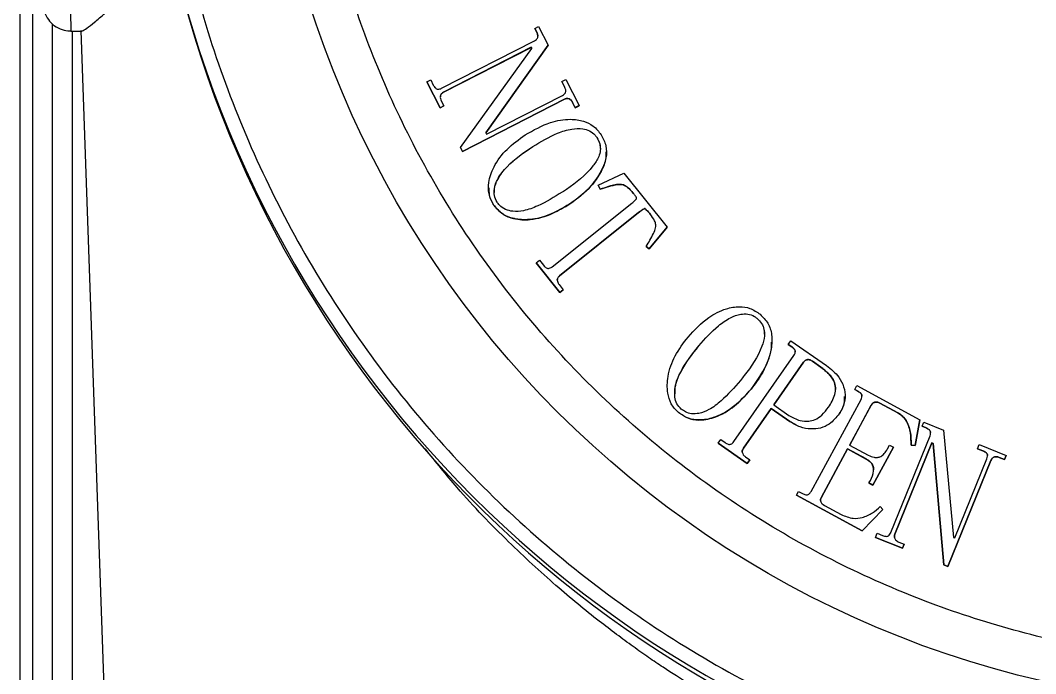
# Model space of a CAD drawing. Header units: millimetres. Extents: x 2003 to 4439, y 563 to 2285.
# Drawn here: x 3583.3 to 3655.5, y 1966.9 to 2013.4 of the extents above; entities that cross this region are included whole.
import ezdxf

# ---------------------------------------------------------------- set-up
doc = ezdxf.new("R2010")
doc.units = ezdxf.units.MM

msp = doc.modelspace()

# ---------------------------------------------------------------- linework, layer by layer
at = {"color": 7, "linetype": 'Continuous', "lineweight": 25}
for p, q in [((3619.882, 2012.818), (3620.16, 2012.961)), ((3620.025, 2012.541), (3619.882, 2012.818)), ((3619.882, 2012.818), (3619.882, 2012.816)), ((3619.882, 2012.816), (3620.025, 2012.539)), ((3620.16, 2012.961), (3620.846, 2011.62)), ((3586.896, 2012.627), (3587.673, 2012.627)), ((3587.605, 2012.673), (3590.295, 1935.623)), ((3620.025, 2012.541), (3620.025, 2012.539)), ((3613.256, 2008.553), (3619.867, 2011.936)), ((3619.64, 2011.47), (3613.398, 2008.276)), ((3613.398, 2008.274), (3619.64, 2011.468)), ((3614.597, 2004.338), (3619.688, 2011.377)), ((3620.846, 2011.62), (3616.398, 2005.377)), ((3616.398, 2005.376), (3620.846, 2011.618)), ((3619.688, 2011.377), (3619.64, 2011.47)), ((3619.64, 2011.47), (3619.64, 2011.468)), ((3619.64, 2011.468), (3619.687, 2011.376)), ((3620.846, 2011.62), (3620.846, 2011.618)), ((3612.208, 2009.008), (3612.485, 2009.151)), ((3613.154, 2007.159), (3612.208, 2009.008)), ((3612.208, 2009.008), (3612.208, 2009.006)), ((3612.208, 2009.006), (3613.154, 2007.157)), ((3612.485, 2009.151), (3612.674, 2008.781)), ((3621.822, 2009.027), (3622.1, 2009.17)), ((3622.011, 2008.657), (3621.822, 2009.027)), ((3621.822, 2009.027), (3621.822, 2009.025)), ((3621.822, 2009.025), (3622.011, 2008.655)), ((3622.011, 2008.657), (3622.011, 2008.655)), ((3622.1, 2009.17), (3623.046, 2007.32)), ((3613.398, 2008.276), (3613.398, 2008.274)), ((3621.998, 2007.775), (3614.739, 2004.061)), ((3614.739, 2004.059), (3621.998, 2007.773)), ((3616.446, 2005.284), (3621.855, 2008.052)), ((3621.998, 2007.775), (3621.998, 2007.773)), ((3613.431, 2007.301), (3613.154, 2007.159)), ((3613.154, 2007.157), (3613.431, 2007.299)), ((3613.154, 2007.159), (3613.154, 2007.157)), ((3613.242, 2007.671), (3613.431, 2007.301)), ((3613.431, 2007.301), (3613.431, 2007.299)), ((3622.768, 2007.178), (3622.579, 2007.548)), ((3622.579, 2007.548), (3622.579, 2007.546)), ((3622.579, 2007.546), (3622.768, 2007.176)), ((3623.046, 2007.32), (3622.768, 2007.178)), ((3622.768, 2007.176), (3623.046, 2007.318)), ((3622.768, 2007.178), (3622.768, 2007.176)), ((3623.046, 2007.32), (3623.046, 2007.318)), ((3616.398, 2005.377), (3616.446, 2005.284)), ((3614.739, 2004.061), (3614.597, 2004.338)), ((3614.597, 2004.338), (3614.597, 2004.336)), ((3614.597, 2004.336), (3614.739, 2004.059)), ((3614.739, 2004.061), (3614.739, 2004.059)), ((3624.99, 2004.023), (3624.99, 2004.025)), ((3624.394, 2001.653), (3626.222, 2002.52)), ((3626.222, 2002.52), (3629.301, 1998.677)), ((3616.597, 2001.481), (3616.597, 2001.478)), ((3624.548, 2001.378), (3624.394, 2001.653)), ((3624.394, 2001.653), (3624.394, 2001.651)), ((3624.394, 2001.651), (3624.548, 2001.375)), ((3624.548, 2001.378), (3624.548, 2001.375)), ((3626.912, 2001.079), (3626.912, 2001.077)), ((3621.135, 1995.855), (3626.798, 2000.391)), ((3627.278, 1999.711), (3621.655, 1995.207)), ((3621.655, 1995.205), (3627.278, 1999.709)), ((3627.278, 1999.711), (3627.278, 1999.709)), ((3628.11, 1999.582), (3628.11, 1999.58)), ((3629.301, 1998.677), (3628.024, 1997.122)), ((3628.024, 1997.12), (3629.301, 1998.675)), ((3629.301, 1998.677), (3629.301, 1998.675)), ((3628.024, 1997.122), (3627.821, 1997.292)), ((3627.821, 1997.292), (3627.821, 1997.29)), ((3627.821, 1997.29), (3628.024, 1997.12)), ((3628.024, 1997.122), (3628.024, 1997.12)), ((3619.985, 1996.128), (3620.228, 1996.323)), ((3620.228, 1996.323), (3620.52, 1995.959)), ((3621.67, 1994.025), (3619.985, 1996.128)), ((3619.985, 1996.128), (3619.985, 1996.126)), ((3619.985, 1996.126), (3621.67, 1994.022)), ((3621.655, 1995.207), (3621.655, 1995.205)), ((3621.622, 1994.583), (3621.913, 1994.219)), ((3621.913, 1994.219), (3621.67, 1994.025)), ((3621.67, 1994.022), (3621.913, 1994.217)), ((3621.67, 1994.025), (3621.67, 1994.022)), ((3621.913, 1994.219), (3621.913, 1994.217)), ((3636.756, 1990.502), (3636.756, 1990.504)), ((3637.919, 1990.335), (3638.098, 1990.593)), ((3638.098, 1990.593), (3640.627, 1988.829)), ((3638.175, 1990.156), (3637.919, 1990.335)), ((3637.919, 1990.335), (3637.919, 1990.333)), ((3637.919, 1990.333), (3638.175, 1990.154)), ((3638.175, 1990.156), (3638.175, 1990.154)), ((3634.049, 1983.416), (3638.323, 1989.543)), ((3639.009, 1989.066), (3636.886, 1986.024)), ((3636.887, 1986.023), (3639.009, 1989.064)), ((3639.009, 1989.064), (3639.009, 1989.066)), ((3640.232, 1988.721), (3639.633, 1989.139)), ((3639.633, 1989.137), (3639.633, 1989.139)), ((3639.633, 1989.137), (3640.232, 1988.719)), ((3640.232, 1988.719), (3640.232, 1988.721)), ((3629.315, 1987.452), (3629.315, 1987.45)), ((3642.65, 1987.12), (3642.8, 1987.394)), ((3642.879, 1986.995), (3642.65, 1987.12)), ((3642.65, 1987.12), (3642.65, 1987.118)), ((3642.65, 1987.118), (3642.879, 1986.993)), ((3642.8, 1987.394), (3647.285, 1984.959)), ((3642.879, 1986.995), (3642.879, 1986.993)), ((3639.541, 1979.863), (3643.093, 1986.405)), ((3641.959, 1986.625), (3641.959, 1986.627)), ((3645.715, 1985.456), (3644.434, 1986.151)), ((3644.434, 1986.151), (3644.434, 1986.149)), ((3644.434, 1986.149), (3645.715, 1985.454)), ((3636.707, 1985.766), (3634.735, 1982.938)), ((3634.735, 1982.936), (3636.707, 1985.764)), ((3638.034, 1984.839), (3636.707, 1985.766)), ((3636.707, 1985.766), (3636.707, 1985.764)), ((3636.707, 1985.764), (3638.034, 1984.837)), ((3636.886, 1986.024), (3637.957, 1985.277)), ((3643.825, 1986.009), (3642.286, 1983.171)), ((3642.287, 1983.171), (3643.825, 1986.006)), ((3643.825, 1986.009), (3643.825, 1986.006)), ((3645.715, 1985.456), (3645.715, 1985.454)), ((3638.034, 1984.839), (3638.034, 1984.837)), ((3638.034, 1984.837), (3638.455, 1984.637)), ((3647.285, 1984.959), (3646.942, 1983.131)), ((3646.942, 1983.128), (3647.285, 1984.957)), ((3647.285, 1984.959), (3647.285, 1984.957)), ((3647.435, 1984.507), (3647.553, 1984.796)), ((3647.553, 1984.796), (3648.949, 1984.232)), ((3647.724, 1984.39), (3647.435, 1984.507)), ((3647.435, 1984.507), (3647.435, 1984.505)), ((3647.435, 1984.505), (3647.724, 1984.388)), ((3647.724, 1984.39), (3647.724, 1984.388)), ((3648.949, 1984.232), (3649.673, 1976.6)), ((3632.943, 1983.294), (3633.124, 1983.552)), ((3635, 1981.857), (3632.943, 1983.294)), ((3632.943, 1983.294), (3632.943, 1983.292)), ((3632.943, 1983.292), (3635, 1981.855)), ((3633.124, 1983.552), (3633.423, 1983.342)), ((3645.22, 1976.943), (3648.001, 1983.829)), ((3648.134, 1983.327), (3645.509, 1976.825)), ((3645.509, 1976.823), (3648.134, 1983.324)), ((3648.231, 1983.288), (3648.134, 1983.327)), ((3648.134, 1983.327), (3648.134, 1983.324)), ((3648.134, 1983.324), (3648.231, 1983.286)), ((3648.992, 1974.635), (3648.231, 1983.288)), ((3648.231, 1983.288), (3648.231, 1983.286)), ((3648.231, 1983.286), (3648.992, 1974.633)), ((3651.384, 1982.91), (3651.502, 1983.199)), ((3651.502, 1983.199), (3653.428, 1982.421)), ((3634.735, 1982.938), (3634.735, 1982.936)), ((3642.136, 1982.897), (3640.273, 1979.467)), ((3640.273, 1979.464), (3642.136, 1982.895)), ((3643.461, 1982.177), (3642.136, 1982.897)), ((3642.136, 1982.897), (3642.136, 1982.895)), ((3642.136, 1982.895), (3643.461, 1982.175)), ((3642.286, 1983.171), (3643.611, 1982.451)), ((3645.401, 1983.021), (3643.935, 1980.322)), ((3643.935, 1980.32), (3645.401, 1983.019)), ((3644.977, 1982.894), (3645.127, 1983.169)), ((3645.127, 1983.169), (3645.401, 1983.021)), ((3645.401, 1983.021), (3645.401, 1983.019)), ((3646.942, 1983.131), (3646.663, 1983.163)), ((3646.663, 1983.163), (3646.663, 1983.161)), ((3646.663, 1983.161), (3646.942, 1983.128)), ((3646.942, 1983.131), (3646.942, 1983.128)), ((3651.769, 1982.756), (3651.384, 1982.91)), ((3651.384, 1982.91), (3651.384, 1982.908)), ((3651.384, 1982.908), (3651.769, 1982.754)), ((3651.769, 1982.756), (3651.769, 1982.754)), ((3634.881, 1982.325), (3635.181, 1982.115)), ((3635.181, 1982.115), (3635, 1981.857)), ((3635, 1981.855), (3635.181, 1982.113)), ((3635, 1981.857), (3635, 1981.855)), ((3635.181, 1982.115), (3635.181, 1982.113)), ((3643.461, 1982.177), (3643.461, 1982.175)), ((3652.336, 1982.078), (3649.28, 1974.517)), ((3649.28, 1974.515), (3652.336, 1982.076)), ((3649.77, 1976.561), (3652.047, 1982.196)), ((3652.336, 1982.078), (3652.336, 1982.076)), ((3653.31, 1982.132), (3652.925, 1982.288)), ((3652.925, 1982.288), (3652.925, 1982.286)), ((3652.925, 1982.286), (3653.31, 1982.13)), ((3653.428, 1982.421), (3653.31, 1982.132)), ((3653.31, 1982.13), (3653.428, 1982.419)), ((3653.31, 1982.132), (3653.31, 1982.13)), ((3653.428, 1982.421), (3653.428, 1982.419)), ((3643.661, 1980.47), (3643.761, 1980.653)), ((3643.935, 1980.322), (3643.661, 1980.47)), ((3643.661, 1980.47), (3643.661, 1980.468)), ((3643.661, 1980.468), (3643.935, 1980.32)), ((3643.935, 1980.322), (3643.935, 1980.32)), ((3638.506, 1979.596), (3638.655, 1979.871)), ((3643.174, 1977.061), (3638.506, 1979.596)), ((3638.506, 1979.596), (3638.506, 1979.594)), ((3638.506, 1979.594), (3643.174, 1977.058)), ((3638.655, 1979.871), (3638.93, 1979.721)), ((3640.273, 1979.467), (3640.273, 1979.464)), ((3640.485, 1978.877), (3641.675, 1978.23)), ((3644.644, 1978.573), (3643.174, 1977.061)), ((3643.174, 1977.058), (3644.644, 1978.571)), ((3644.465, 1978.789), (3644.644, 1978.573)), ((3644.644, 1978.573), (3644.644, 1978.571)), ((3643.174, 1977.061), (3643.174, 1977.058)), ((3644.127, 1976.6), (3644.245, 1976.889)), ((3644.245, 1976.889), (3644.63, 1976.733)), ((3645.509, 1976.825), (3645.509, 1976.823)), ((3646.054, 1975.821), (3644.127, 1976.6)), ((3644.127, 1976.6), (3644.127, 1976.598)), ((3644.127, 1976.598), (3646.054, 1975.819)), ((3645.786, 1976.266), (3646.171, 1976.11)), ((3646.171, 1976.11), (3646.054, 1975.821)), ((3646.054, 1975.819), (3646.171, 1976.108)), ((3646.171, 1976.11), (3646.171, 1976.108)), ((3649.673, 1976.6), (3649.77, 1976.561)), ((3646.054, 1975.821), (3646.054, 1975.819)), ((3649.28, 1974.517), (3648.992, 1974.635)), ((3648.992, 1974.635), (3648.992, 1974.633)), ((3648.992, 1974.633), (3649.28, 1974.515)), ((3649.28, 1974.517), (3649.28, 1974.515))]:
    msp.add_line(p, q, dxfattribs=at)
at = {"color": 7, "linetype": 'Continuous', "lineweight": 25, "flags": 128}
for points in [[(3583.297, 1959.63), (3583.297, 1960.9), (3583.297, 1962.515), (3583.297, 1964.467), (3583.297, 1966.747), (3583.297, 1969.346), (3583.297, 1972.25), (3583.297, 1975.447), (3583.297, 1978.921), (3583.297, 1982.657), (3583.297, 1986.637), (3583.297, 1990.843), (3583.297, 1995.255), (3583.297, 1999.853), (3583.298, 2004.616), (3583.298, 2009.522), (3583.298, 2014.548), (3583.298, 2019.67)], [(3584.164, 2019.772), (3584.164, 2014.682), (3584.164, 2009.689), (3584.164, 2004.815), (3584.164, 2000.083), (3584.163, 1995.514), (3584.163, 1991.131), (3584.163, 1986.952), (3584.163, 1982.997), (3584.163, 1979.286), (3584.163, 1975.834), (3584.163, 1972.658), (3584.163, 1969.772), (3584.163, 1967.19), (3584.163, 1964.925), (3584.163, 1962.985), (3584.163, 1961.381), (3584.163, 1960.119)], [(3585.578, 1959.855), (3585.578, 1959.855), (3585.578, 1960.034), (3585.578, 1960.564), (3585.578, 1961.442), (3585.578, 1962.664), (3585.578, 1964.225), (3585.578, 1966.118), (3585.578, 1968.333), (3585.578, 1970.861), (3585.578, 1973.689), (3585.578, 1976.804), (3585.578, 1980.192), (3585.578, 1983.837), (3585.578, 1987.723), (3585.578, 1991.83), (3585.578, 1996.14), (3585.578, 2000.633), (3585.578, 2005.289), (3585.578, 2010.084), (3585.578, 2013.109)], [(3586.992, 2012.589), (3586.992, 2008.361), (3586.992, 2003.644), (3586.992, 1999.076), (3586.992, 1994.678), (3586.992, 1990.471), (3586.992, 1986.474), (3586.992, 1982.706), (3586.992, 1979.185), (3586.992, 1975.926), (3586.992, 1972.946), (3586.992, 1970.259), (3586.992, 1967.875), (3586.992, 1965.808), (3586.992, 1964.067), (3586.992, 1962.659), (3586.992, 1961.592), (3586.992, 1960.87), (3586.992, 1960.497), (3586.992, 1960.441)]]:
    msp.add_lwpolyline(points, dxfattribs=at)
at = {"color": 7, "linetype": 'Continuous', "lineweight": 25}
msp.add_circle((3672.086, 2036.052), 71.5, dxfattribs=at)
for centre, start, end in [((3672.086, 2036.05), 190.30617, 259.69396), ((3672.164, 2035.677), 190.52799, 258.6349)]:
    msp.add_arc(centre, 80, start, end, dxfattribs=at)
for points, knots in [([(3740.586, 2036.058), (3740.532, 2033.969), (3740.422, 2029.791), (3739.512, 2023.452), (3738.026, 2017.1), (3735.852, 2010.734), (3733.021, 2004.511), (3729.507, 1998.488), (3725.353, 1992.796), (3720.61, 1987.535), (3715.348, 1982.791), (3709.656, 1978.637), (3703.634, 1975.124), (3697.411, 1972.292), (3691.045, 1970.121), (3684.693, 1968.626), (3678.354, 1967.748), (3672.087, 1967.463), (3665.819, 1967.748), (3659.481, 1968.625), (3653.128, 1970.121), (3646.762, 1972.292), (3640.539, 1975.124), (3634.516, 1978.637), (3628.825, 1982.791), (3623.563, 1987.535), (3618.82, 1992.796), (3614.666, 1998.488), (3611.152, 2004.511), (3608.321, 2010.734), (3606.147, 2017.099), (3604.661, 2023.452), (3603.751, 2029.791), (3603.641, 2033.969), (3603.586, 2036.058)], [0, 0, 0, 0, 0.029124, 0.058248, 0.08912, 0.119994, 0.151902, 0.184313, 0.217069, 0.25, 0.282931, 0.315687, 0.348098, 0.380006, 0.410878, 0.441752, 0.470875, 0.5, 0.529123, 0.558248, 0.58912, 0.619994, 0.651902, 0.684313, 0.717069, 0.75, 0.782931, 0.815687, 0.848098, 0.880006, 0.910878, 0.941752, 0.970875, 1, 1, 1, 1]), ([(3586.387, 2028.704), (3586.426, 2027.481), (3586.501, 2025.115), (3586.589, 2022.325), (3586.656, 2020.224), (3586.706, 2018.676), (3586.76, 2016.991), (3586.813, 2015.316), (3586.859, 2013.862), (3586.887, 2012.979), (3586.899, 2012.591), (3586.897, 2012.663), (3586.896, 2012.678)], [0, 0, 0, 0, 0.134075, 0.259444, 0.338225, 0.41313, 0.484157, 0.608504, 0.730635, 0.850552, 0.968258, 1, 1, 1, 1]), ([(3594.361, 2021.918), (3594.887, 2019.422), (3595.95, 2014.385), (3598.488, 2007.008), (3601.758, 1999.766), (3605.82, 1992.787), (3610.632, 1986.184), (3616.124, 1980.09), (3622.218, 1974.598), (3628.821, 1969.786), (3635.8, 1965.723), (3643.042, 1962.454), (3650.419, 1959.915), (3655.457, 1958.853), (3657.953, 1958.326)], [0, 0, 0, 0, 0.079959, 0.161371, 0.244142, 0.328893, 0.414217, 0.5, 0.585778, 0.671102, 0.755858, 0.838624, 0.920039, 1, 1, 1, 1]), ([(3587.673, 2012.653), (3587.684, 2012.646), (3587.724, 2012.622), (3588.014, 2012.813), (3588.549, 2013.227), (3589.341, 2013.903), (3590.381, 2014.828), (3591.712, 2016.046), (3593.001, 2017.241), (3593.906, 2018.09), (3594.211, 2018.376)], [0, 0, 0, 0, 0.047297, 0.17285, 0.304394, 0.439791, 0.587493, 0.742797, 0.913432, 1, 1, 1, 1]), ([(3585.059, 2013.845), (3585.157, 2013.663), (3585.352, 2013.297), (3585.835, 2012.901), (3586.389, 2012.656), (3586.776, 2012.637), (3586.963, 2012.628)], [0, 0, 0, 0, 0.25502, 0.514155, 0.76571, 1, 1, 1, 1]), ([(3619.867, 2011.936), (3619.917, 2011.965), (3619.998, 2012.013), (3620.081, 2012.116), (3620.114, 2012.219), (3620.105, 2012.368), (3620.058, 2012.47), (3620.025, 2012.541)], [0, 0, 0, 0, 0.239307, 0.388341, 0.538232, 0.677649, 1, 1, 1, 1]), ([(3620.025, 2012.539), (3620.061, 2012.467), (3620.107, 2012.375), (3620.106, 2012.275), (3620.106, 2012.253)], [0, 0, 0, 0, 0.77993, 1, 1, 1, 1]), ([(3612.674, 2008.781), (3612.715, 2008.707), (3612.775, 2008.603), (3612.9, 2008.507), (3613.015, 2008.482), (3613.138, 2008.5), (3613.216, 2008.535), (3613.256, 2008.553)], [0, 0, 0, 0, 0.3461, 0.493467, 0.642693, 0.820568, 1, 1, 1, 1]), ([(3621.855, 2008.052), (3621.905, 2008.082), (3621.986, 2008.129), (3622.069, 2008.232), (3622.102, 2008.335), (3622.093, 2008.485), (3622.045, 2008.586), (3622.011, 2008.657)], [0, 0, 0, 0, 0.239079, 0.388006, 0.537788, 0.677074, 1, 1, 1, 1]), ([(3613.398, 2008.276), (3613.352, 2008.248), (3613.273, 2008.2), (3613.196, 2008.091), (3613.164, 2007.964), (3613.176, 2007.816), (3613.22, 2007.719), (3613.242, 2007.671)], [0, 0, 0, 0, 0.227355, 0.388209, 0.549679, 0.776891, 1, 1, 1, 1]), ([(3613.176, 2007.959), (3613.176, 2007.977), (3613.176, 2008.038), (3613.22, 2008.129), (3613.299, 2008.216), (3613.364, 2008.254), (3613.398, 2008.274)], [0, 0, 0, 0, 0.137853, 0.446763, 0.713681, 1, 1, 1, 1]), ([(3622.579, 2007.548), (3622.545, 2007.606), (3622.486, 2007.707), (3622.357, 2007.795), (3622.238, 2007.836), (3622.114, 2007.826), (3622.039, 2007.793), (3621.998, 2007.775)], [0, 0, 0, 0, 0.282446, 0.488833, 0.649378, 0.810868, 1, 1, 1, 1]), ([(3621.998, 2007.773), (3622.05, 2007.795), (3622.136, 2007.832), (3622.279, 2007.826), (3622.398, 2007.771), (3622.506, 2007.675), (3622.554, 2007.59), (3622.579, 2007.546)], [0, 0, 0, 0, 0.238616, 0.394312, 0.588667, 0.784076, 1, 1, 1, 1]), ([(3619.21, 2005.24), (3619.796, 2005.577), (3620.796, 2006.153), (3622.266, 2006.402), (3623.312, 2006.276), (3624.101, 2005.901), (3624.435, 2005.475), (3624.61, 2005.252)], [0, 0, 0, 0, 0.336368, 0.574645, 0.731944, 0.859761, 1, 1, 1, 1]), ([(3619.748, 2004.408), (3620.321, 2004.757), (3621.197, 2005.29), (3622.427, 2005.675), (3623.215, 2005.712), (3623.796, 2005.552), (3624.13, 2005.301), (3624.265, 2005.108), (3624.304, 2005.054)], [0, 0, 0, 0, 0.397528, 0.607391, 0.759995, 0.859904, 0.960457, 1, 1, 1, 1]), ([(3619.748, 2004.406), (3620.321, 2004.755), (3621.197, 2005.288), (3622.427, 2005.673), (3623.215, 2005.71), (3623.796, 2005.55), (3624.13, 2005.299), (3624.265, 2005.106), (3624.304, 2005.051)], [0, 0, 0, 0, 0.397528, 0.607391, 0.759995, 0.859904, 0.960457, 1, 1, 1, 1]), ([(3616.941, 2000.292), (3616.817, 2000.539), (3616.572, 2001.024), (3616.595, 2001.981), (3616.983, 2003.104), (3617.885, 2004.296), (3618.759, 2004.919), (3619.21, 2005.24)], [0, 0, 0, 0, 0.136424, 0.268155, 0.464575, 0.724005, 1, 1, 1, 1]), ([(3624.304, 2005.054), (3624.384, 2004.905), (3624.538, 2004.62), (3624.573, 2004.134), (3624.427, 2003.579), (3623.713, 2002.527), (3622.745, 2001.754), (3621.945, 2001.228), (3621.848, 2001.164)], [0, 0, 0, 0, 0.099186, 0.189605, 0.279846, 0.434014, 0.930829, 1, 1, 1, 1]), ([(3624.61, 2005.252), (3624.743, 2004.996), (3625.011, 2004.483), (3624.999, 2003.532), (3624.544, 2002.386), (3623.655, 2001.241), (3622.78, 2000.615), (3622.385, 2000.332)], [0, 0, 0, 0, 0.143045, 0.287405, 0.460414, 0.756528, 1, 1, 1, 1]), ([(3624.304, 2005.051), (3624.389, 2004.903), (3624.53, 2004.657), (3624.535, 2004.377), (3624.536, 2004.267)], [0, 0, 0, 0, 0.606286, 1, 1, 1, 1]), ([(3617.203, 2000.461), (3617.127, 2000.615), (3616.98, 2000.912), (3617.003, 2001.491), (3617.275, 2002.218), (3618.147, 2003.323), (3619.103, 2003.971), (3619.748, 2004.408)], [0, 0, 0, 0, 0.098651, 0.191047, 0.328598, 0.547094, 1, 1, 1, 1]), ([(3617.019, 2001.142), (3617.016, 2001.23), (3617.004, 2001.554), (3617.289, 2002.217), (3618.137, 2003.32), (3619.099, 2003.969), (3619.748, 2004.406)], [0, 0, 0, 0, 0.0593403, 0.219286, 0.4733555, 1, 1, 1, 1]), ([(3622.385, 2000.33), (3622.931, 2000.733), (3623.875, 2001.43), (3624.664, 2002.665), (3624.996, 2003.519), (3624.966, 2003.918), (3624.958, 2004.022)], [0, 0, 0, 0, 0.431051, 0.744676, 0.93349, 1, 1, 1, 1]), ([(3616.623, 2001.48), (3616.621, 2001.304), (3616.616, 2000.881), (3616.821, 2000.508), (3616.941, 2000.289)], [0, 0, 0, 0, 0.415343, 1, 1, 1, 1]), ([(3624.548, 2001.375), (3624.951, 2001.511), (3625.451, 2001.68), (3626.096, 2001.726), (3626.455, 2001.563), (3626.711, 2001.319), (3626.867, 2001.132), (3626.912, 2001.077)], [0, 0, 0, 0, 0.483147, 0.601641, 0.722029, 0.918813, 1, 1, 1, 1]), ([(3626.912, 2001.079), (3626.773, 2001.239), (3626.566, 2001.479), (3626.21, 2001.693), (3625.717, 2001.74), (3625.169, 2001.574), (3624.72, 2001.432), (3624.548, 2001.378)], [0, 0, 0, 0, 0.240793, 0.359777, 0.461711, 0.794413, 1, 1, 1, 1]), ([(3621.848, 2001.164), (3621.278, 2000.814), (3620.403, 2000.277), (3619.197, 1999.823), (3618.401, 1999.764), (3617.804, 1999.904), (3617.418, 2000.161), (3617.259, 2000.383), (3617.203, 2000.461)], [0, 0, 0, 0, 0.386956, 0.593793, 0.740338, 0.842099, 0.944778, 1, 1, 1, 1]), ([(3626.798, 2000.391), (3626.837, 2000.422), (3626.939, 2000.504), (3627.048, 2000.602), (3627.114, 2000.683), (3627.129, 2000.711), (3627.132, 2000.738), (3627.114, 2000.798), (3627.038, 2000.914), (3626.962, 2001.013), (3626.912, 2001.079)], [0, 0, 0, 0, 0.166709, 0.438609, 0.487323, 0.517206, 0.541802, 0.578816, 0.723084, 1, 1, 1, 1]), ([(3622.385, 2000.332), (3621.802, 1999.993), (3620.81, 1999.416), (3619.326, 1999.142), (3618.255, 1999.274), (3617.446, 1999.656), (3617.112, 2000.076), (3616.941, 2000.292)], [0, 0, 0, 0, 0.333528, 0.567546, 0.735799, 0.864912, 1, 1, 1, 1]), ([(3616.941, 2000.289), (3617.145, 2000.042), (3617.53, 1999.573), (3618.487, 1999.209), (3619.732, 1999.156), (3621.115, 1999.569), (3621.989, 2000.092), (3622.385, 2000.33)], [0, 0, 0, 0, 0.157106, 0.296667, 0.493589, 0.770105, 1, 1, 1, 1]), ([(3628.11, 1999.582), (3628.082, 1999.618), (3627.995, 1999.724), (3627.878, 1999.861), (3627.776, 1999.967), (3627.721, 1999.995), (3627.691, 1999.995), (3627.615, 1999.962), (3627.475, 1999.867), (3627.353, 1999.77), (3627.278, 1999.711)], [0, 0, 0, 0, 0.124093, 0.372351, 0.496838, 0.517541, 0.538485, 0.574939, 0.740211, 1, 1, 1, 1]), ([(3627.278, 1999.709), (3627.314, 1999.737), (3627.385, 1999.794), (3627.483, 1999.867), (3627.563, 1999.924), (3627.62, 1999.959), (3627.662, 1999.981), (3627.693, 1999.993), (3627.718, 1999.993), (3627.764, 1999.973), (3627.901, 1999.835), (3628.017, 1999.694), (3628.11, 1999.58)], [0, 0, 0, 0, 0.124075, 0.248161, 0.332872, 0.391478, 0.431352, 0.46131, 0.47999, 0.498634, 0.596811, 1, 1, 1, 1]), ([(3627.821, 1997.292), (3627.995, 1997.599), (3628.24, 1998.032), (3628.482, 1998.55), (3628.511, 1998.864), (3628.392, 1999.204), (3628.221, 1999.433), (3628.11, 1999.582)], [0, 0, 0, 0, 0.417225, 0.587015, 0.664813, 0.781934, 1, 1, 1, 1]), ([(3620.52, 1995.959), (3620.578, 1995.892), (3620.66, 1995.797), (3620.811, 1995.735), (3620.935, 1995.742), (3621.046, 1995.787), (3621.11, 1995.836), (3621.135, 1995.855)], [0, 0, 0, 0, 0.362826, 0.512382, 0.662913, 0.871019, 1, 1, 1, 1]), ([(3621.655, 1995.207), (3621.608, 1995.164), (3621.533, 1995.093), (3621.49, 1994.957), (3621.494, 1994.823), (3621.542, 1994.695), (3621.598, 1994.616), (3621.622, 1994.583)], [0, 0, 0, 0, 0.266956, 0.429529, 0.591357, 0.826533, 1, 1, 1, 1]), ([(3621.496, 1994.905), (3621.495, 1994.913), (3621.49, 1994.961), (3621.517, 1995.044), (3621.576, 1995.137), (3621.629, 1995.183), (3621.655, 1995.205)], [0, 0, 0, 0, 0.0701, 0.409533, 0.711576, 1, 1, 1, 1]), ([(3630.796, 1990.855), (3631.254, 1991.352), (3632.031, 1992.194), (3633.349, 1992.868), (3634.376, 1993.059), (3635.239, 1992.938), (3635.686, 1992.633), (3635.92, 1992.473)], [0, 0, 0, 0, 0.337884, 0.573603, 0.730566, 0.85906, 1, 1, 1, 1]), ([(3631.555, 1990.225), (3631.998, 1990.73), (3632.668, 1991.493), (3633.719, 1992.222), (3634.447, 1992.494), (3635.043, 1992.517), (3635.44, 1992.384), (3635.63, 1992.239), (3635.689, 1992.194)], [0, 0, 0, 0, 0.39949, 0.604579, 0.758371, 0.856867, 0.955984, 1, 1, 1, 1]), ([(3631.555, 1990.223), (3631.998, 1990.727), (3632.668, 1991.491), (3633.719, 1992.22), (3634.447, 1992.492), (3635.043, 1992.515), (3635.44, 1992.382), (3635.63, 1992.237), (3635.689, 1992.192)], [0, 0, 0, 0, 0.39949, 0.604579, 0.758371, 0.856867, 0.955984, 1, 1, 1, 1]), ([(3635.689, 1992.194), (3635.81, 1992.076), (3636.042, 1991.852), (3636.218, 1991.403), (3636.244, 1990.837), (3635.896, 1989.652), (3635.208, 1988.626), (3634.606, 1987.882), (3634.514, 1987.767)], [0, 0, 0, 0, 0.099608, 0.189208, 0.278687, 0.431625, 0.91232, 1, 1, 1, 1]), ([(3635.92, 1992.473), (3636.121, 1992.272), (3636.526, 1991.867), (3636.798, 1990.973), (3636.716, 1989.761), (3636.224, 1988.4), (3635.572, 1987.534), (3635.273, 1987.137)], [0, 0, 0, 0, 0.141994, 0.285364, 0.454307, 0.749816, 1, 1, 1, 1]), ([(3635.689, 1992.192), (3635.809, 1992.074), (3636.039, 1991.85), (3636.211, 1991.44), (3636.213, 1991.179), (3636.213, 1991.069)], [0, 0, 0, 0, 0.391858, 0.744344, 1, 1, 1, 1]), ([(3630.114, 1985.479), (3629.921, 1985.677), (3629.543, 1986.067), (3629.283, 1986.989), (3629.319, 1988.176), (3629.824, 1989.573), (3630.467, 1990.421), (3630.796, 1990.855)], [0, 0, 0, 0, 0.136914, 0.269244, 0.466964, 0.727179, 1, 1, 1, 1]), ([(3635.273, 1987.135), (3635.659, 1987.682), (3636.329, 1988.629), (3636.755, 1989.849), (3636.734, 1990.42), (3636.731, 1990.501)], [0, 0, 0, 0, 0.540379, 0.935169, 1, 1, 1, 1]), ([(3630.312, 1985.717), (3630.194, 1985.841), (3629.963, 1986.082), (3629.813, 1986.652), (3629.862, 1987.441), (3630.376, 1988.741), (3631.084, 1989.632), (3631.555, 1990.225)], [0, 0, 0, 0, 0.0990027, 0.1927602, 0.3351777, 0.5578285, 1, 1, 1, 1]), ([(3629.865, 1986.824), (3629.865, 1986.982), (3629.863, 1987.521), (3630.398, 1988.738), (3631.093, 1989.63), (3631.555, 1990.223)], [0, 0, 0, 0, 0.121806, 0.415916, 1, 1, 1, 1]), ([(3638.323, 1989.543), (3638.354, 1989.594), (3638.404, 1989.675), (3638.427, 1989.806), (3638.405, 1989.92), (3638.322, 1990.046), (3638.232, 1990.114), (3638.175, 1990.156)], [0, 0, 0, 0, 0.242147, 0.388856, 0.536837, 0.710317, 1, 1, 1, 1]), ([(3638.175, 1990.154), (3638.246, 1990.099), (3638.345, 1990.022), (3638.416, 1989.889), (3638.416, 1989.832), (3638.415, 1989.812)], [0, 0, 0, 0, 0.613941, 0.8617155, 1, 1, 1, 1]), ([(3639.633, 1989.139), (3639.563, 1989.18), (3639.456, 1989.243), (3639.287, 1989.253), (3639.163, 1989.219), (3639.072, 1989.146), (3639.029, 1989.091), (3639.009, 1989.066)], [0, 0, 0, 0, 0.336259, 0.518412, 0.701425, 0.865829, 1, 1, 1, 1]), ([(3639.009, 1989.064), (3639.044, 1989.108), (3639.103, 1989.181), (3639.224, 1989.238), (3639.342, 1989.252), (3639.486, 1989.226), (3639.578, 1989.17), (3639.633, 1989.137)], [0, 0, 0, 0, 0.234766, 0.393258, 0.551032, 0.728919, 1, 1, 1, 1]), ([(3640.781, 1985.854), (3640.96, 1986.145), (3641.227, 1986.578), (3641.306, 1987.254), (3641.168, 1987.78), (3640.796, 1988.292), (3640.433, 1988.568), (3640.232, 1988.721)], [0, 0, 0, 0, 0.300507, 0.4469011, 0.5941839, 0.7750715, 1, 1, 1, 1]), ([(3640.232, 1988.719), (3640.499, 1988.511), (3640.898, 1988.2), (3641.243, 1987.608), (3641.265, 1987.276), (3641.276, 1987.112)], [0, 0, 0, 0, 0.505642, 0.75535, 1, 1, 1, 1]), ([(3640.627, 1988.829), (3640.948, 1988.575), (3641.473, 1988.16), (3641.902, 1987.324), (3642.004, 1986.552), (3641.847, 1985.88), (3641.628, 1985.527), (3641.542, 1985.388)], [0, 0, 0, 0, 0.303232, 0.495993, 0.689194, 0.877678, 1, 1, 1, 1]), ([(3634.514, 1987.767), (3634.075, 1987.263), (3633.403, 1986.491), (3632.388, 1985.7), (3631.648, 1985.409), (3631.063, 1985.369), (3630.625, 1985.49), (3630.408, 1985.648), (3630.312, 1985.717)], [0, 0, 0, 0, 0.388784, 0.594507, 0.742724, 0.84452, 0.93111, 1, 1, 1, 1]), ([(3635.273, 1987.137), (3634.817, 1986.639), (3634.049, 1985.798), (3632.721, 1985.098), (3631.667, 1984.907), (3630.782, 1985.025), (3630.34, 1985.325), (3630.114, 1985.479)], [0, 0, 0, 0, 0.335274, 0.565807, 0.736276, 0.864906, 1, 1, 1, 1]), ([(3630.313, 1985.37), (3630.513, 1985.242), (3630.953, 1984.96), (3631.885, 1984.918), (3633.058, 1985.213), (3634.261, 1986.006), (3634.945, 1986.77), (3635.273, 1987.135)], [0, 0, 0, 0, 0.121771, 0.267676, 0.467636, 0.745049, 1, 1, 1, 1]), ([(3643.093, 1986.405), (3643.119, 1986.459), (3643.161, 1986.545), (3643.167, 1986.677), (3643.134, 1986.787), (3643.037, 1986.903), (3642.94, 1986.96), (3642.879, 1986.995)], [0, 0, 0, 0, 0.244604, 0.390165, 0.536734, 0.711366, 1, 1, 1, 1]), ([(3642.879, 1986.993), (3642.952, 1986.95), (3643.057, 1986.888), (3643.148, 1986.759), (3643.156, 1986.69), (3643.16, 1986.658)], [0, 0, 0, 0, 0.550155, 0.788318, 1, 1, 1, 1]), ([(3641.542, 1985.386), (3641.69, 1985.623), (3641.93, 1986.008), (3641.923, 1986.456), (3641.92, 1986.627)], [0, 0, 0, 0, 0.616838, 1, 1, 1, 1]), ([(3644.434, 1986.151), (3644.37, 1986.181), (3644.264, 1986.23), (3644.109, 1986.23), (3643.993, 1986.197), (3643.896, 1986.121), (3643.851, 1986.049), (3643.825, 1986.009)], [0, 0, 0, 0, 0.2946797, 0.4891513, 0.6427246, 0.79668, 1, 1, 1, 1]), ([(3643.825, 1986.006), (3643.86, 1986.06), (3643.915, 1986.145), (3644.048, 1986.218), (3644.191, 1986.234), (3644.326, 1986.204), (3644.405, 1986.163), (3644.434, 1986.149)], [0, 0, 0, 0, 0.264438, 0.424852, 0.624763, 0.864134, 1, 1, 1, 1]), ([(3637.957, 1985.277), (3638.217, 1985.133), (3638.658, 1984.89), (3639.325, 1984.836), (3639.873, 1984.965), (3640.368, 1985.315), (3640.634, 1985.662), (3640.781, 1985.854)], [0, 0, 0, 0, 0.269335, 0.456647, 0.599702, 0.778351, 1, 1, 1, 1]), ([(3641.542, 1985.388), (3641.326, 1985.124), (3640.965, 1984.681), (3640.226, 1984.339), (3639.502, 1984.283), (3638.734, 1984.42), (3638.271, 1984.698), (3638.034, 1984.839)], [0, 0, 0, 0, 0.253557, 0.424716, 0.595645, 0.794239, 1, 1, 1, 1]), ([(3646.663, 1983.163), (3646.655, 1983.453), (3646.641, 1984.036), (3646.418, 1984.795), (3646.042, 1985.258), (3645.797, 1985.406), (3645.715, 1985.456)], [0, 0, 0, 0, 0.333446, 0.670522, 0.890051, 1, 1, 1, 1]), ([(3645.715, 1985.454), (3645.856, 1985.36), (3646.165, 1985.156), (3646.511, 1984.559), (3646.65, 1983.863), (3646.659, 1983.361), (3646.663, 1983.161)], [0, 0, 0, 0, 0.193125, 0.422079, 0.769445, 1, 1, 1, 1]), ([(3648.001, 1983.829), (3648.022, 1983.89), (3648.052, 1983.983), (3648.044, 1984.116), (3648, 1984.209), (3647.896, 1984.31), (3647.795, 1984.357), (3647.724, 1984.39)], [0, 0, 0, 0, 0.263647, 0.403144, 0.543417, 0.677144, 1, 1, 1, 1]), ([(3647.724, 1984.388), (3647.806, 1984.35), (3647.92, 1984.298), (3648.024, 1984.171), (3648.038, 1984.102), (3648.045, 1984.068)], [0, 0, 0, 0, 0.5591696, 0.7832763, 1, 1, 1, 1]), ([(3633.423, 1983.342), (3633.494, 1983.297), (3633.593, 1983.235), (3633.743, 1983.207), (3633.851, 1983.232), (3633.961, 1983.3), (3634.018, 1983.375), (3634.049, 1983.416)], [0, 0, 0, 0, 0.3451215, 0.47825, 0.6125433, 0.7923859, 1, 1, 1, 1]), ([(3632.164, 1965.367), (3631.742, 1965.621), (3630.899, 1966.13), (3629.366, 1967.113), (3627.996, 1968.042), (3626.887, 1968.822), (3625.712, 1969.683), (3623.904, 1971.065), (3621.318, 1973.186), (3617.887, 1976.368), (3614.721, 1979.63), (3612.852, 1981.969), (3612.107, 1982.902)], [0, 0, 0, 0, 0.109984, 0.219759, 0.27493, 0.330421, 0.386353, 0.442844, 0.579253, 0.726129, 0.890731, 1, 1, 1, 1]), ([(3634.651, 1982.67), (3634.65, 1982.677), (3634.64, 1982.729), (3634.668, 1982.825), (3634.713, 1982.9), (3634.735, 1982.936)], [0, 0, 0, 0, 0.072005, 0.554723, 1, 1, 1, 1]), ([(3634.735, 1982.938), (3634.706, 1982.888), (3634.658, 1982.806), (3634.64, 1982.67), (3634.68, 1982.538), (3634.761, 1982.416), (3634.845, 1982.353), (3634.881, 1982.325)], [0, 0, 0, 0, 0.2392653, 0.3980718, 0.5583573, 0.8110269, 1, 1, 1, 1]), ([(3643.611, 1982.451), (3643.744, 1982.388), (3643.952, 1982.291), (3644.267, 1982.27), (3644.525, 1982.36), (3644.781, 1982.568), (3644.906, 1982.776), (3644.977, 1982.894)], [0, 0, 0, 0, 0.265228, 0.413113, 0.562281, 0.751044, 1, 1, 1, 1]), ([(3652.047, 1982.196), (3652.067, 1982.257), (3652.098, 1982.35), (3652.089, 1982.483), (3652.045, 1982.575), (3651.941, 1982.677), (3651.84, 1982.723), (3651.769, 1982.756)], [0, 0, 0, 0, 0.263647, 0.403144, 0.543417, 0.677144, 1, 1, 1, 1]), ([(3651.769, 1982.754), (3651.851, 1982.717), (3651.965, 1982.664), (3652.07, 1982.538), (3652.083, 1982.468), (3652.09, 1982.434)], [0, 0, 0, 0, 0.55917, 0.783276, 1, 1, 1, 1]), ([(3643.761, 1980.653), (3643.863, 1980.872), (3644.002, 1981.175), (3643.983, 1981.603), (3643.863, 1981.867), (3643.67, 1982.053), (3643.522, 1982.141), (3643.461, 1982.177)], [0, 0, 0, 0, 0.4002553, 0.5540467, 0.7092134, 0.880119, 1, 1, 1, 1]), ([(3643.461, 1982.175), (3643.58, 1982.101), (3643.773, 1981.981), (3643.939, 1981.717), (3643.996, 1981.526), (3643.981, 1981.42), (3643.978, 1981.399)], [0, 0, 0, 0, 0.419661, 0.676448, 0.934087, 1, 1, 1, 1]), ([(3652.925, 1982.288), (3652.859, 1982.31), (3652.748, 1982.348), (3652.594, 1982.332), (3652.483, 1982.284), (3652.394, 1982.199), (3652.357, 1982.122), (3652.336, 1982.078)], [0, 0, 0, 0, 0.292493, 0.488495, 0.642099, 0.795375, 1, 1, 1, 1]), ([(3652.336, 1982.076), (3652.366, 1982.136), (3652.413, 1982.229), (3652.532, 1982.309), (3652.656, 1982.338), (3652.792, 1982.334), (3652.883, 1982.301), (3652.925, 1982.286)], [0, 0, 0, 0, 0.277567, 0.434289, 0.591034, 0.809151, 1, 1, 1, 1]), ([(3638.93, 1979.721), (3639.007, 1979.683), (3639.117, 1979.63), (3639.278, 1979.625), (3639.387, 1979.672), (3639.477, 1979.755), (3639.52, 1979.828), (3639.541, 1979.863)], [0, 0, 0, 0, 0.350066, 0.499422, 0.650662, 0.830252, 1, 1, 1, 1]), ([(3640.221, 1979.213), (3640.218, 1979.225), (3640.206, 1979.276), (3640.227, 1979.365), (3640.258, 1979.432), (3640.273, 1979.464)], [0, 0, 0, 0, 0.142052, 0.594886, 1, 1, 1, 1]), ([(3640.273, 1979.467), (3640.25, 1979.416), (3640.21, 1979.329), (3640.213, 1979.192), (3640.255, 1979.078), (3640.346, 1978.967), (3640.433, 1978.911), (3640.485, 1978.877)], [0, 0, 0, 0, 0.233621, 0.399553, 0.564983, 0.740199, 1, 1, 1, 1]), ([(3641.675, 1978.23), (3641.959, 1978.11), (3642.443, 1977.906), (3643.243, 1977.987), (3643.903, 1978.301), (3644.284, 1978.632), (3644.465, 1978.789)], [0, 0, 0, 0, 0.296463, 0.506276, 0.766316, 1, 1, 1, 1]), ([(3644.63, 1976.733), (3644.72, 1976.699), (3644.845, 1976.653), (3645.012, 1976.686), (3645.117, 1976.761), (3645.182, 1976.855), (3645.212, 1976.924), (3645.22, 1976.943)], [0, 0, 0, 0, 0.388994, 0.538184, 0.687796, 0.914813, 1, 1, 1, 1]), ([(3645.509, 1976.825), (3645.489, 1976.761), (3645.457, 1976.661), (3645.487, 1976.522), (3645.557, 1976.413), (3645.659, 1976.323), (3645.748, 1976.283), (3645.786, 1976.266)], [0, 0, 0, 0, 0.2808974, 0.4343636, 0.5874099, 0.8242139, 1, 1, 1, 1]), ([(3645.476, 1976.59), (3645.473, 1976.618), (3645.464, 1976.698), (3645.491, 1976.774), (3645.509, 1976.823)], [0, 0, 0, 0, 0.3514921, 1, 1, 1, 1])]:
    msp.add_open_spline(points, degree=3, knots=knots, dxfattribs=at)

doc.saveas('drawing.dxf')
